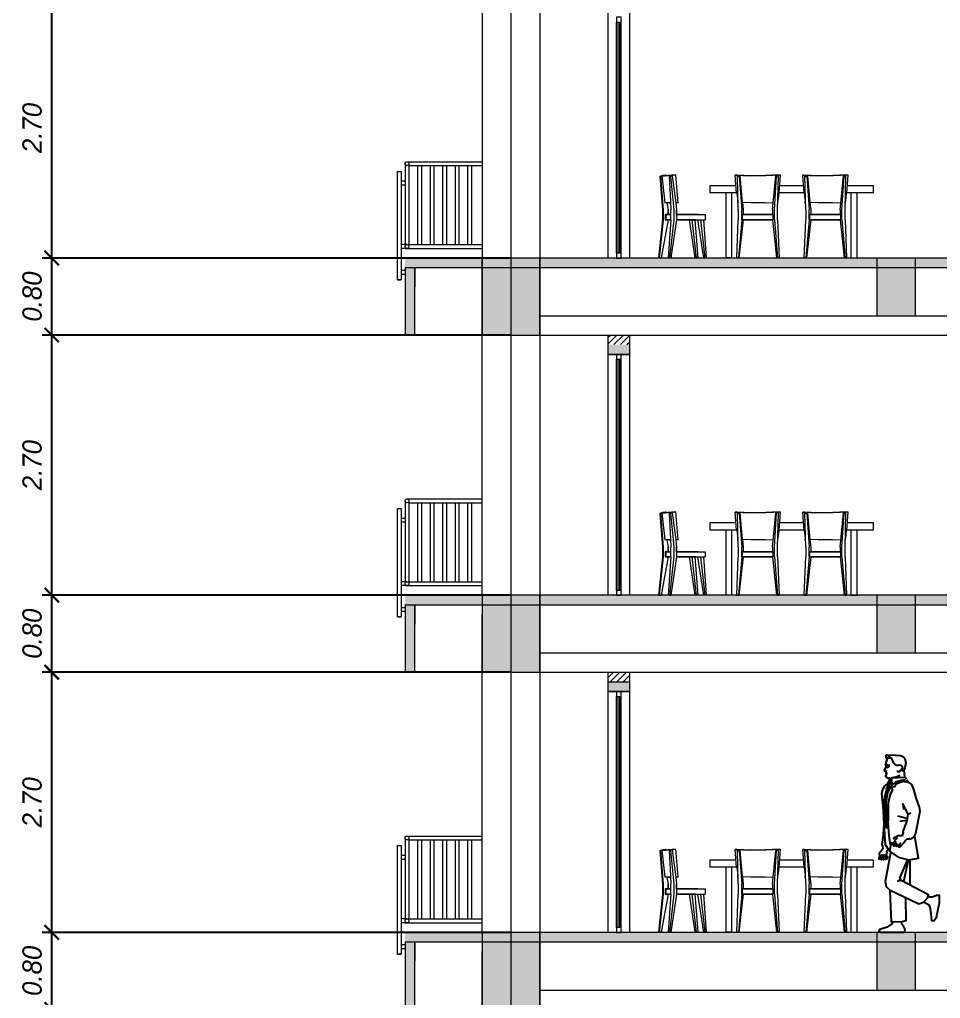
# Model space of a CAD drawing. Header units: millimetres. Extents: x 485872 to 486142, y -52344 to -52207.
# Drawn here: x 486053.66 to 486063.22, y -52314.06 to -52303.9 of the extents above; entities that cross this region are included whole.
import ezdxf

# ---------------------------------------------------------------- set-up
doc = ezdxf.new("R2010")
doc.units = ezdxf.units.MM
doc.header["$LTSCALE"] = 15
doc.header["$PDMODE"] = 2
doc.header["$PDSIZE"] = -10
doc.linetypes.add('DASHDOTX2', pattern=[50.8, 25.4, -12.7, 0, -12.7])
doc.layers.add('Akira01', color=7, linetype='Continuous')
doc.styles.get("Standard").update_dxf_attribs({"font": ''})
doc.styles.get('Standard').set_extended_font_data('Flux Architect', italic=True)
doc.dimstyles.get("Standard").update_dxf_attribs({"dimtxt": 0.2, "dimasz": 0.15, "dimexe": 0.1, "dimexo": 0.3, "dimgap": 0.1, "dimtad": 1, "dimzin": 0, "dimdsep": 46, "dimtxsty": 'Standard', "dimblk": 'ARCHTICK', "dimcen": 0.09, "dimdle": 0.1, "dimclrd": 4, "dimclrt": 2, "dimadec": 0, "dimazin": 0, "dimtfac": 1, "dimtofl": 0, "dimtmove": 0, "dimatfit": 3, "dimfxl": 1, "dimtfillclr": 1, "dimtolj": 1, "dimtzin": 0, "dimarcsym": 1})

# ---------------------------------------------------------------- blocks, each defined once
blk = doc.blocks.new('dinning table')
at = {"linetype": 'Continuous', "lineweight": 13}
for points in [[(660952, -67087), (660922, -67087)], [(661041, -67087), (661011, -67087)], [(661307, -67087), (661247, -67087)], [(662547, -67087), (662607, -67087)]]:
    blk.add_lwpolyline(points, dxfattribs=at)
at = {"layer": 'Akira01', "lineweight": 13}
for p, q in [((660561, -66238), (660573, -66234)), ((660591, -66589), (660561, -66238)), ((660561, -66238), (660568, -66238)), ((660568, -66238), (660579, -66234)), ((660598, -66589), (660568, -66238)), ((660573, -66234), (660588, -66227)), ((660573, -66234), (660614, -66234)), ((660579, -66234), (660611, -66514)), ((660588, -66227), (660617, -66223)), ((660603, -66231), (660617, -66223)), ((660603, -66231), (660640, -66231)), ((660703, -66227), (660614, -66234)), ((660617, -66223), (660621, -66223)), ((660621, -66223), (660621, -66231)), ((660726, -66223), (660640, -66231)), ((660655, -66238), (660670, -66234)), ((660655, -66238), (660670, -66499)), ((660670, -66238), (660655, -66238)), ((660670, -66234), (660685, -66234)), ((660670, -66238), (660685, -66234)), ((660670, -66238), (660696, -66514)), ((660685, -66234), (660726, -66514)), ((660703, -66227), (660726, -66223)), ((660748, -66514), (660726, -66223)), ((661357, -66223), (661342, -66227)), ((661342, -66227), (661495, -66234)), ((661355, -66413), (661342, -66227)), ((661357, -66223), (661502, -66231)), ((661375, -66234), (661364, -66238)), ((661364, -66238), (661383, -66238)), ((661371, -66589), (661364, -66238)), ((661394, -66234), (661375, -66234)), ((661383, -66238), (661394, -66234)), ((661383, -66238), (661409, -66589)), ((661417, -66510), (661394, -66234)), ((661502, -66231), (661495, -66234)), ((661659, -66234), (661495, -66234)), ((661502, -66231), (661655, -66231)), ((661651, -66231), (661793, -66223)), ((661797, -66223), (661655, -66231)), ((661655, -66231), (661659, -66234)), ((661811, -66227), (661659, -66234)), ((661730, -66589), (661763, -66234)), ((661748, -66589), (661771, -66238)), ((661763, -66234), (661771, -66238)), ((661782, -66234), (661763, -66234)), ((661789, -66238), (661771, -66238)), ((661789, -66238), (661782, -66234)), ((661782, -66589), (661789, -66238)), ((661793, -66223), (661793, -66223)), ((661811, -66227), (661797, -66223)), ((661798, -66413), (661811, -66227)), ((662058, -66223), (662043, -66227)), ((662043, -66227), (662196, -66234)), ((662056, -66413), (662043, -66227)), ((662058, -66223), (662203, -66231)), ((662076, -66234), (662065, -66238)), ((662065, -66238), (662084, -66238)), ((662073, -66589), (662065, -66238)), ((662095, -66234), (662076, -66234)), ((662084, -66238), (662095, -66234)), ((662084, -66238), (662110, -66589)), ((662118, -66510), (662095, -66234)), ((662203, -66231), (662196, -66234)), ((662360, -66234), (662196, -66234)), ((662203, -66231), (662356, -66231)), ((662352, -66231), (662494, -66223)), ((662498, -66223), (662356, -66231)), ((662356, -66231), (662360, -66234)), ((662513, -66227), (662360, -66234)), ((662431, -66589), (662464, -66234)), ((662449, -66589), (662472, -66238)), ((662464, -66234), (662472, -66238)), ((662483, -66234), (662464, -66234)), ((662490, -66238), (662472, -66238)), ((662490, -66238), (662483, -66234)), ((662483, -66589), (662490, -66238)), ((662494, -66223), (662494, -66223)), ((662513, -66227), (662498, -66223)), ((662499, -66413), (662513, -66227)), ((661078, -66337), (661078, -66412)), ((661349, -66337), (661078, -66337)), ((662051, -66337), (661804, -66337)), ((662777, -66337), (662505, -66337)), ((662777, -66412), (662777, -66337)), ((661355, -66412), (661078, -66412)), ((661247, -67087), (661247, -66412)), ((661307, -67087), (661307, -66412)), ((661357, -66413), (661368, -66499)), ((661793, -66413), (661785, -66499)), ((662056, -66412), (661798, -66412)), ((662058, -66413), (662069, -66499)), ((662494, -66413), (662487, -66499)), ((662777, -66412), (662500, -66412)), ((662547, -67087), (662547, -66412)), ((662607, -67087), (662607, -66412)), ((660647, -66514), (660611, -66514)), ((660632, -66514), (660644, -66589)), ((660632, -66514), (660644, -66589)), ((660651, -66514), (660647, -66514)), ((660670, -66514), (660647, -66514)), ((660655, -66514), (660651, -66514)), ((660651, -66514), (660670, -66514)), ((660670, -66499), (660673, -66589)), ((660696, -66514), (660703, -66589)), ((660726, -66514), (660733, -66589)), ((660748, -66514), (660726, -66514)), ((661368, -66518), (661368, -66499)), ((661502, -66514), (661417, -66510)), ((661427, -66589), (661420, -66510)), ((661651, -66514), (661502, -66514)), ((661651, -66514), (661737, -66510)), ((661785, -66518), (661785, -66499)), ((661785, -66510), (661786, -66510)), ((662069, -66518), (662069, -66499)), ((662203, -66514), (662118, -66510)), ((662129, -66589), (662121, -66510)), ((662352, -66514), (662203, -66514)), ((662352, -66514), (662438, -66510)), ((662487, -66518), (662487, -66499)), ((662487, -66510), (662487, -66510)), ((660591, -66690), (660591, -66589)), ((660598, -66690), (660598, -66589)), ((660647, -66637), (660614, -66637)), ((660614, -66637), (660647, -66637)), ((660614, -66637), (660614, -66690)), ((660620, -66637), (660620, -66690)), ((660644, -66589), (660643, -66589)), ((660644, -66589), (660644, -66637)), ((660644, -66637), (660644, -66589)), ((660673, -66637), (660647, -66637)), ((660647, -66637), (660673, -66637)), ((660673, -66690), (660673, -66589)), ((660703, -66589), (660703, -66690)), ((660733, -66637), (660733, -66589)), ((660733, -66589), (660733, -66690)), ((660752, -66637), (660733, -66637)), ((660733, -66637), (660752, -66637)), ((660955, -66637), (660752, -66637)), ((660752, -66637), (661030, -66637)), ((661030, -66637), (661030, -66690)), ((661371, -66589), (661371, -66690)), ((661371, -66637), (661371, -66690)), ((661371, -66637), (661372, -66637)), ((661409, -66690), (661409, -66589)), ((661409, -66589), (661409, -66589)), ((661416, -66690), (661416, -66637)), ((661424, -66637), (661416, -66637)), ((661416, -66637), (661424, -66637)), ((661502, -66637), (661424, -66637)), ((661424, -66637), (661502, -66637)), ((661427, -66637), (661427, -66589)), ((661651, -66637), (661502, -66637)), ((661502, -66637), (661651, -66637)), ((661730, -66637), (661651, -66637)), ((661651, -66637), (661730, -66637)), ((661730, -66589), (661730, -66637)), ((661737, -66637), (661730, -66637)), ((661737, -66637), (661730, -66637)), ((661737, -66690), (661737, -66637)), ((661748, -66690), (661748, -66589)), ((661782, -66690), (661782, -66589)), ((662073, -66589), (662073, -66690)), ((662073, -66637), (662073, -66690)), ((662073, -66637), (662073, -66637)), ((662110, -66690), (662110, -66589)), ((662110, -66589), (662110, -66589)), ((662117, -66690), (662117, -66637)), ((662125, -66637), (662117, -66637)), ((662117, -66637), (662125, -66637)), ((662203, -66637), (662125, -66637)), ((662125, -66637), (662203, -66637)), ((662129, -66637), (662129, -66589)), ((662352, -66637), (662203, -66637)), ((662203, -66637), (662352, -66637)), ((662431, -66637), (662352, -66637)), ((662352, -66637), (662431, -66637)), ((662431, -66589), (662431, -66637)), ((662438, -66637), (662431, -66637)), ((662438, -66637), (662431, -66637)), ((662438, -66690), (662438, -66637)), ((662449, -66690), (662449, -66589)), ((662483, -66690), (662483, -66589)), ((660547, -67087), (660591, -66690)), ((660554, -67088), (660598, -66690)), ((660644, -66690), (660571, -67087)), ((660647, -66690), (660614, -66690)), ((660614, -66690), (660647, -66690)), ((660620, -66690), (660620, -66690)), ((660673, -66690), (660644, -67087)), ((660673, -66690), (660647, -66690)), ((660647, -66690), (660673, -66690)), ((660703, -66690), (660658, -67087)), ((660733, -66690), (660673, -67087)), ((660752, -66690), (660733, -66690)), ((660752, -66690), (660733, -66690)), ((660933, -66690), (660752, -66690)), ((660752, -66690), (661030, -66690)), ((660862, -66690), (660922, -67087)), ((660892, -66690), (660937, -67087)), ((660922, -66690), (660952, -67087)), ((660951, -66690), (661011, -67087)), ((660981, -66690), (661026, -67087)), ((661011, -66690), (661041, -67087)), ((661357, -67087), (661371, -66690)), ((661371, -66690), (661372, -66690)), ((661409, -66690), (661375, -67087)), ((661383, -67087), (661427, -66690)), ((661424, -66690), (661416, -66690)), ((661502, -66690), (661424, -66690)), ((661424, -66690), (661502, -66690)), ((661651, -66690), (661502, -66690)), ((661502, -66690), (661651, -66690)), ((661730, -66690), (661651, -66690)), ((661651, -66690), (661730, -66690)), ((661730, -66690), (661771, -67087)), ((661737, -66690), (661730, -66690)), ((661748, -66690), (661782, -67087)), ((661782, -66690), (661797, -67087)), ((662058, -67087), (662073, -66690)), ((662073, -66690), (662073, -66690)), ((662110, -66690), (662076, -67087)), ((662084, -67087), (662129, -66690)), ((662125, -66690), (662117, -66690)), ((662203, -66690), (662125, -66690)), ((662125, -66690), (662203, -66690)), ((662352, -66690), (662203, -66690)), ((662203, -66690), (662352, -66690)), ((662431, -66690), (662352, -66690)), ((662352, -66690), (662431, -66690)), ((662431, -66690), (662472, -67087)), ((662438, -66690), (662431, -66690)), ((662449, -66690), (662483, -67087)), ((662483, -66690), (662498, -67087)), ((660547, -67087), (660565, -67087)), ((660565, -67087), (660547, -67087)), ((660565, -67087), (660569, -67087)), ((660565, -67087), (660569, -67087)), ((660569, -67087), (660573, -67087)), ((660573, -67087), (660569, -67087)), ((660658, -67087), (660644, -67087)), ((660658, -67087), (660644, -67087)), ((660658, -67087), (660673, -67087)), ((660673, -67087), (660658, -67087)), ((660673, -67087), (660673, -67087)), ((660673, -67087), (660673, -67087)), ((661375, -67087), (661357, -67087)), ((661357, -67087), (661375, -67087)), ((661375, -67087), (661383, -67087)), ((661375, -67087), (661375, -67087)), ((661375, -67087), (661383, -67087)), ((661782, -67087), (661771, -67087)), ((661782, -67087), (661771, -67087)), ((661782, -67087), (661797, -67087)), ((661797, -67087), (661782, -67087)), ((662076, -67087), (662058, -67087)), ((662058, -67087), (662076, -67087)), ((662076, -67087), (662084, -67087)), ((662076, -67087), (662076, -67087)), ((662076, -67087), (662084, -67087)), ((662483, -67087), (662472, -67087)), ((662483, -67087), (662472, -67087)), ((662483, -67087), (662498, -67087)), ((662498, -67087), (662483, -67087))]:
    blk.add_line(p, q, dxfattribs=at)
blk = doc.blocks.new('wwwwww')
at = {"color": 0, "linetype": 'ByBlock'}
for p, q in [((663812, -14231), (663819, -14254)), ((663728, -14631), (663827, -14655)), ((663841, -14612), (663867, -14599)), ((663827, -14680), (663753, -14690)), ((663566, -15070), (663558, -15071)), ((663839, -15095), (663793, -15311))]:
    blk.add_line(p, q, dxfattribs=at)
for points in [[(663618, -14042), (663608, -14005), (663614, -13998), (663707, -14002), (663756, -14005), (663779, -14012), (663799, -14027), (663806, -14041), (663817, -14079), (663804, -14133), (663794, -14158), (663801, -14230)], [(663732, -14111), (663713, -14103), (663693, -14082), (663667, -14032), (663633, -14004), (663617, -14002), (663610, -14006)], [(663624, -14032), (663609, -14076), (663604, -14100), (663612, -14117), (663591, -14155), (663594, -14166), (663608, -14171), (663607, -14186), (663612, -14198), (663606, -14214), (663614, -14229), (663629, -14238), (663642, -14236), (663651, -14243), (663624, -14300), (663645, -14291), (663646, -14266), (663657, -14246), (663666, -14248)], [(663625, -14030), (663639, -14028), (663663, -14032)], [(663732, -14112), (663742, -14102), (663760, -14103), (663772, -14110), (663780, -14123), (663775, -14145), (663759, -14162), (663744, -14172), (663734, -14172), (663727, -14162)], [(663609, -14187), (663627, -14189)], [(663619, -14168), (663610, -14164)], [(663616, -14198), (663622, -14198)], [(663667, -14231), (663716, -14227), (663752, -14209)], [(663792, -14170), (663780, -14160), (663774, -14148)], [(663622, -14298), (663589, -14325), (663595, -14338), (663578, -14347), (663562, -14398), (663576, -14526), (663587, -14714), (663582, -14826), (663567, -14932), (663573, -14939), (663576, -14974), (663558, -14999), (663540, -15021), (663542, -15047), (663534, -15076), (663547, -15080), (663562, -15052), (663562, -15038), (663589, -15032)], [(663666, -14267), (663651, -14294), (663615, -14382), (663602, -14524), (663613, -14656), (663604, -14720), (663587, -14760), (663598, -14680), (663598, -14581), (663591, -14506), (663598, -14435), (663620, -14351), (663644, -14287)], [(663812, -14256), (663768, -14265), (663708, -14281), (663657, -14331), (663624, -14391), (663609, -14497), (663624, -14641), (663629, -14700), (663640, -14837), (663653, -14932)], [(663832, -14283), (663790, -14274), (663713, -14300), (663697, -14329), (663668, -14336), (663679, -14365), (663653, -14404), (663633, -14499), (663633, -14683)], [(663812, -14231), (663665, -14240), (663669, -14300), (663688, -14293)], [(663828, -14256), (663850, -14289), (663874, -14305), (663896, -14356), (663923, -14455), (663954, -14541), (663962, -14585), (663916, -14815), (663896, -14855), (663876, -14866), (663863, -14873), (663854, -14866), (663843, -14873), (663825, -14873), (663817, -14884), (663797, -14908), (663755, -14954), (663744, -14954), (663759, -14915), (663721, -14950), (663715, -14946), (663724, -14921), (663693, -14946), (663686, -14939), (663713, -14901), (663679, -14926), (663675, -14919), (663726, -14864), (663693, -14870), (663695, -14855), (663719, -14844), (663737, -14835), (663783, -14833), (663790, -14802), (663788, -14793), (663830, -14683), (663841, -14614), (663786, -14506), (663792, -14563)], [(663631, -14700), (663613, -14753), (663633, -14767)], [(663642, -14990), (663604, -14930), (663598, -14828), (663593, -14758)], [(663664, -14904), (663646, -14996), (663735, -15060), (663848, -15087), (663947, -15069), (663909, -14844)], [(663658, -15019), (663601, -15313), (663612, -15364), (663645, -15399), (663952, -15543), (664001, -15525), (664041, -15486), (664052, -15450), (663767, -15302), (663733, -15309), (663764, -15287), (663755, -15278), (663833, -15090)], [(663631, -14983), (663626, -14990), (663615, -14996), (663620, -15010), (663609, -15049)], [(663620, -15076), (663609, -15084), (663605, -15079), (663585, -15086), (663580, -15080), (663563, -15086), (663558, -15079)], [(663622, -15076), (663629, -15056), (663624, -15056), (663606, -15074), (663615, -15056), (663604, -15052), (663584, -15071), (663598, -15041), (663584, -15041), (663569, -15069)], [(663862, -15342), (663862, -15103), (663837, -15103)], [(663811, -15479), (663817, -15722), (663767, -15735), (663667, -15731), (663654, -15413)], [(664005, -15528), (664052, -15550), (664065, -15576), (664074, -15647), (664083, -15718), (664105, -15722), (664134, -15682), (664165, -15534), (664165, -15459), (664134, -15457), (664092, -15475), (664069, -15475), (664047, -15468)], [(663680, -15735), (663674, -15749), (663621, -15786), (663545, -15810), (663537, -15828), (663552, -15839), (663722, -15839), (663802, -15837), (663809, -15810), (663791, -15777), (663775, -15755), (663775, -15737)]]:
    blk.add_lwpolyline(points, dxfattribs=at)
for points in [[(663650, -14109), (663623, -14100), (663616, -14105)], [(663647, -14113), (663621, -14118), (663621, -14124), (663628, -14127), (663643, -14120)]]:
    blk.add_lwpolyline(points, close=True, dxfattribs=at)
blk = doc.blocks.new('_ArchTick')
at = {"color": 0, "const_width": 0.15}
blk.add_lwpolyline([(-0.5, -0.5), (0.5, 0.5)], dxfattribs=at)
blk = doc.blocks.new('*D162')
at = {"color": 4, "linetype": 'Continuous', "lineweight": -2, "transparency": 16777216}
blk.add_line((486053.991, -52314.277), (486053.991, -52313.277), dxfattribs=at)
at = {"color": 0, "linetype": 'Continuous', "lineweight": -2, "transparency": 16777216}
for p, q in [((486058.76, -52313.377), (486053.891, -52313.377)), ((486058.76, -52314.177), (486053.891, -52314.177))]:
    blk.add_line(p, q, dxfattribs=at)
at = {"layer": 'Defpoints', "color": 0, "linetype": 'Continuous', "lineweight": 13, "transparency": 16777216}
for p in [(486053.991, -52313.377), (486059.06, -52313.377), (486059.06, -52314.177)]:
    blk.add_point(p, dxfattribs=at)
at = {"color": 4, "linetype": 'Continuous', "lineweight": -2, "transparency": 16777216, "xscale": 0.15, "yscale": 0.15, "zscale": 0.15}
for p, rotation in [((486053.991, -52313.377), 90), ((486053.991, -52314.177), 270)]:
    blk.add_blockref('_ArchTick', p, dxfattribs=dict(at, rotation=rotation))
at = {"color": 2, "linetype": 'Continuous', "lineweight": 13, "transparency": 16777216, "insert": (486053.788, -52313.777), "char_height": 0.2, "attachment_point": 5, "rotation": 90}
blk.add_mtext('\\A1;0.80', dxfattribs=at)
blk = doc.blocks.new('*D163')
at = {"color": 4, "linetype": 'Continuous', "lineweight": -2, "transparency": 16777216}
blk.add_line((486053.991, -52313.477), (486053.991, -52310.577), dxfattribs=at)
at = {"color": 0, "linetype": 'Continuous', "lineweight": -2, "transparency": 16777216}
for p, q in [((486058.76, -52310.677), (486053.891, -52310.677)), ((486058.76, -52313.377), (486053.891, -52313.377))]:
    blk.add_line(p, q, dxfattribs=at)
at = {"layer": 'Defpoints', "color": 0, "linetype": 'Continuous', "lineweight": 13, "transparency": 16777216}
for p in [(486053.991, -52310.677), (486059.06, -52310.677), (486059.06, -52313.377)]:
    blk.add_point(p, dxfattribs=at)
at = {"color": 4, "linetype": 'Continuous', "lineweight": -2, "transparency": 16777216, "xscale": 0.15, "yscale": 0.15, "zscale": 0.15}
for p, rotation in [((486053.991, -52310.677), 90), ((486053.991, -52313.377), 270)]:
    blk.add_blockref('_ArchTick', p, dxfattribs=dict(at, rotation=rotation))
at = {"color": 2, "linetype": 'Continuous', "lineweight": 13, "transparency": 16777216, "insert": (486053.788, -52312.027), "char_height": 0.2, "attachment_point": 5, "rotation": 90}
blk.add_mtext('\\A1;2.70', dxfattribs=at)
blk = doc.blocks.new('*D164')
at = {"color": 4, "linetype": 'Continuous', "lineweight": -2, "transparency": 16777216}
blk.add_line((486053.991, -52310.777), (486053.991, -52309.777), dxfattribs=at)
at = {"color": 0, "linetype": 'Continuous', "lineweight": -2, "transparency": 16777216}
for p, q in [((486058.76, -52309.877), (486053.891, -52309.877)), ((486058.76, -52310.677), (486053.891, -52310.677))]:
    blk.add_line(p, q, dxfattribs=at)
at = {"layer": 'Defpoints', "color": 0, "linetype": 'Continuous', "lineweight": 13, "transparency": 16777216}
for p in [(486053.991, -52309.877), (486059.06, -52309.877), (486059.06, -52310.677)]:
    blk.add_point(p, dxfattribs=at)
at = {"color": 4, "linetype": 'Continuous', "lineweight": -2, "transparency": 16777216, "xscale": 0.15, "yscale": 0.15, "zscale": 0.15}
for p, rotation in [((486053.991, -52309.877), 90), ((486053.991, -52310.677), 270)]:
    blk.add_blockref('_ArchTick', p, dxfattribs=dict(at, rotation=rotation))
at = {"color": 2, "linetype": 'Continuous', "lineweight": 13, "transparency": 16777216, "insert": (486053.788, -52310.277), "char_height": 0.2, "attachment_point": 5, "rotation": 90}
blk.add_mtext('\\A1;0.80', dxfattribs=at)
blk = doc.blocks.new('*D165')
at = {"color": 4, "linetype": 'Continuous', "lineweight": -2, "transparency": 16777216}
blk.add_line((486053.991, -52309.977), (486053.991, -52307.077), dxfattribs=at)
at = {"color": 0, "linetype": 'Continuous', "lineweight": -2, "transparency": 16777216}
for p, q in [((486058.76, -52307.177), (486053.891, -52307.177)), ((486058.76, -52309.877), (486053.891, -52309.877))]:
    blk.add_line(p, q, dxfattribs=at)
at = {"layer": 'Defpoints', "color": 0, "linetype": 'Continuous', "lineweight": 13, "transparency": 16777216}
for p in [(486053.991, -52307.177), (486059.06, -52307.177), (486059.06, -52309.877)]:
    blk.add_point(p, dxfattribs=at)
at = {"color": 4, "linetype": 'Continuous', "lineweight": -2, "transparency": 16777216, "xscale": 0.15, "yscale": 0.15, "zscale": 0.15}
for p, rotation in [((486053.991, -52307.177), 90), ((486053.991, -52309.877), 270)]:
    blk.add_blockref('_ArchTick', p, dxfattribs=dict(at, rotation=rotation))
at = {"color": 2, "linetype": 'Continuous', "lineweight": 13, "transparency": 16777216, "insert": (486053.788, -52308.527), "char_height": 0.2, "attachment_point": 5, "rotation": 90}
blk.add_mtext('\\A1;2.70', dxfattribs=at)
blk = doc.blocks.new('*D166')
at = {"color": 4, "linetype": 'Continuous', "lineweight": -2, "transparency": 16777216}
blk.add_line((486053.991, -52307.277), (486053.991, -52306.277), dxfattribs=at)
at = {"color": 0, "linetype": 'Continuous', "lineweight": -2, "transparency": 16777216}
for p, q in [((486058.16, -52306.377), (486053.891, -52306.377)), ((486058.76, -52307.177), (486053.891, -52307.177))]:
    blk.add_line(p, q, dxfattribs=at)
at = {"layer": 'Defpoints', "color": 0, "linetype": 'Continuous', "lineweight": 13, "transparency": 16777216}
for p in [(486053.991, -52306.377), (486058.46, -52306.377), (486059.06, -52307.177)]:
    blk.add_point(p, dxfattribs=at)
at = {"color": 4, "linetype": 'Continuous', "lineweight": -2, "transparency": 16777216, "xscale": 0.15, "yscale": 0.15, "zscale": 0.15}
for p, rotation in [((486053.991, -52306.377), 90), ((486053.991, -52307.177), 270)]:
    blk.add_blockref('_ArchTick', p, dxfattribs=dict(at, rotation=rotation))
at = {"color": 2, "linetype": 'Continuous', "lineweight": 13, "transparency": 16777216, "insert": (486053.788, -52306.777), "char_height": 0.2, "attachment_point": 5, "rotation": 90}
blk.add_mtext('\\A1;0.80', dxfattribs=at)
blk = doc.blocks.new('*D167')
at = {"color": 4, "linetype": 'Continuous', "lineweight": -2, "transparency": 16777216}
blk.add_line((486053.991, -52306.477), (486053.991, -52303.577), dxfattribs=at)
at = {"color": 0, "linetype": 'Continuous', "lineweight": -2, "transparency": 16777216}
for p, q in [((486058.76, -52303.677), (486053.891, -52303.677)), ((486058.76, -52306.377), (486053.891, -52306.377))]:
    blk.add_line(p, q, dxfattribs=at)
at = {"layer": 'Defpoints', "color": 0, "linetype": 'Continuous', "lineweight": 13, "transparency": 16777216}
for p in [(486053.991, -52303.677), (486059.06, -52303.677), (486059.06, -52306.377)]:
    blk.add_point(p, dxfattribs=at)
at = {"color": 4, "linetype": 'Continuous', "lineweight": -2, "transparency": 16777216, "xscale": 0.15, "yscale": 0.15, "zscale": 0.15}
for p, rotation in [((486053.991, -52303.677), 90), ((486053.991, -52306.377), 270)]:
    blk.add_blockref('_ArchTick', p, dxfattribs=dict(at, rotation=rotation))
at = {"color": 2, "linetype": 'Continuous', "lineweight": 13, "transparency": 16777216, "insert": (486053.788, -52305.027), "char_height": 0.2, "attachment_point": 5, "rotation": 90}
blk.add_mtext('\\A1;2.70', dxfattribs=at)

msp = doc.modelspace()

# ---------------------------------------------------------------- hatches: boundary and pattern name
at = {"linetype": 'Continuous', "lineweight": 13}
h = msp.add_hatch(color=153, dxfattribs=at)
h.dxf.hatch_style = 1
h.paths.add_polyline_path([(486059.873, -52303.927), (486059.888, -52303.927), (486059.888, -52306.327), (486059.873, -52306.327)])
h = msp.add_hatch(color=256, dxfattribs=at)
h.dxf.hatch_style = 1
h.paths.add_polyline_path([(486058.46, -52306.377), (486057.66, -52306.377), (486057.66, -52306.477), (486058.46, -52306.477)])
h.paths.add_polyline_path([(486066.46, -52306.477), (486066.46, -52306.377), (486059.06, -52306.377), (486059.06, -52306.477)])
h = msp.add_hatch(color=256, dxfattribs=at)
h.dxf.hatch_style = 1
h.paths.add_polyline_path([(486058.46, -52306.377), (486057.66, -52306.377), (486057.66, -52306.477), (486058.46, -52306.477)])
h.paths.add_polyline_path([(486067.98, -52306.477), (486067.98, -52306.377), (486059.06, -52306.377), (486059.06, -52306.477)])
h = msp.add_hatch(color=256, dxfattribs=at)
h.dxf.hatch_style = 1
h.paths.add_polyline_path([(486058.46, -52307.177), (486059.06, -52307.177), (486059.06, -52306.377), (486058.46, -52306.377)])
h = msp.add_hatch(color=256, dxfattribs=at)
h.dxf.hatch_style = 1
h.paths.add_polyline_path([(486058.46, -52307.177), (486059.06, -52307.177), (486059.06, -52306.377), (486058.46, -52306.377)])
h = msp.add_hatch(color=256, dxfattribs=at)
h.dxf.hatch_style = 1
h.paths.add_polyline_path([(486062.56, -52306.977), (486062.96, -52306.977), (486062.96, -52306.377), (486062.56, -52306.377)])
h = msp.add_hatch(color=256, dxfattribs=at)
h.dxf.hatch_style = 1
h.paths.add_polyline_path([(486062.56, -52306.977), (486062.96, -52306.977), (486062.96, -52306.377), (486062.56, -52306.377)])
h = msp.add_hatch(color=256, dxfattribs=at)
h.dxf.hatch_style = 1
h.paths.add_polyline_path([(486057.76, -52306.477), (486057.66, -52306.477), (486057.66, -52306.677), (486057.76, -52306.677)])
h = msp.add_hatch(color=256, dxfattribs=at)
h.dxf.hatch_style = 1
h.paths.add_polyline_path([(486057.76, -52306.477), (486057.66, -52306.477), (486057.66, -52307.177), (486057.76, -52307.177)])
at = {"linetype": 'Continuous', "lineweight": 13, "true_color": 0xb64b2b}
h = msp.add_hatch(dxfattribs=at)
h.set_pattern_fill('ANSI31', color=15, scale=0.015)
h.set_pattern_definition([(45, (485401.173374, -52308.037264), (-0.0336759605, 0.0336759605), [])])
h.paths.add_polyline_path([(486059.99, -52307.177), (486059.77, -52307.177), (486059.77, -52307.276), (486059.99, -52307.276)])
at = {"linetype": 'Continuous', "lineweight": 13}
h = msp.add_hatch(color=256, dxfattribs=at)
h.dxf.hatch_style = 1
h.paths.add_polyline_path([(486059.99, -52307.277), (486059.77, -52307.277), (486059.77, -52307.377), (486059.99, -52307.377)])
h = msp.add_hatch(color=153, dxfattribs=at)
h.dxf.hatch_style = 1
h.paths.add_polyline_path([(486059.873, -52307.427), (486059.888, -52307.427), (486059.888, -52309.827), (486059.873, -52309.827)])
h = msp.add_hatch(color=256, dxfattribs=at)
h.dxf.hatch_style = 1
h.paths.add_polyline_path([(486058.46, -52309.877), (486057.66, -52309.877), (486057.66, -52309.977), (486058.46, -52309.977)])
h.paths.add_polyline_path([(486067.98, -52309.977), (486067.98, -52309.877), (486059.06, -52309.877), (486059.06, -52309.977)])
h = msp.add_hatch(color=256, dxfattribs=at)
h.dxf.hatch_style = 1
h.paths.add_polyline_path([(486058.46, -52310.677), (486059.06, -52310.677), (486059.06, -52309.877), (486058.46, -52309.877)])
h = msp.add_hatch(color=256, dxfattribs=at)
h.dxf.hatch_style = 1
h.paths.add_polyline_path([(486062.56, -52310.477), (486062.96, -52310.477), (486062.96, -52309.877), (486062.56, -52309.877)])
h = msp.add_hatch(color=256, dxfattribs=at)
h.dxf.hatch_style = 1
h.paths.add_polyline_path([(486057.76, -52309.977), (486057.66, -52309.977), (486057.66, -52310.177), (486057.76, -52310.177)])
h = msp.add_hatch(color=256, dxfattribs=at)
h.dxf.hatch_style = 1
h.paths.add_polyline_path([(486057.76, -52309.977), (486057.66, -52309.977), (486057.66, -52310.677), (486057.76, -52310.677)])
at = {"linetype": 'Continuous', "lineweight": 13, "true_color": 0xb64b2b}
h = msp.add_hatch(dxfattribs=at)
h.set_pattern_fill('ANSI31', color=15, scale=0.015)
h.set_pattern_definition([(45, (485401.173374, -52311.837264), (-0.0336759605, 0.0336759605), [])])
h.paths.add_polyline_path([(486059.99, -52310.677), (486059.77, -52310.677), (486059.77, -52310.777), (486059.99, -52310.777)])
at = {"linetype": 'Continuous', "lineweight": 13}
h = msp.add_hatch(color=256, dxfattribs=at)
h.dxf.hatch_style = 1
h.paths.add_polyline_path([(486059.99, -52310.777), (486059.77, -52310.777), (486059.77, -52310.877), (486059.99, -52310.877)])
h = msp.add_hatch(color=153, dxfattribs=at)
h.dxf.hatch_style = 1
h.paths.add_polyline_path([(486059.873, -52310.927), (486059.888, -52310.927), (486059.888, -52313.327), (486059.873, -52313.327)])
h = msp.add_hatch(color=256, dxfattribs=at)
h.dxf.hatch_style = 1
h.paths.add_polyline_path([(486058.46, -52313.377), (486057.66, -52313.377), (486057.66, -52313.477), (486058.46, -52313.477)])
h.paths.add_polyline_path([(486067.98, -52313.477), (486067.98, -52313.377), (486059.06, -52313.377), (486059.06, -52313.477)])
h = msp.add_hatch(color=256, dxfattribs=at)
h.dxf.hatch_style = 1
h.paths.add_polyline_path([(486058.46, -52314.177), (486059.06, -52314.177), (486059.06, -52313.377), (486058.46, -52313.377)])
h = msp.add_hatch(color=256, dxfattribs=at)
h.dxf.hatch_style = 1
h.paths.add_polyline_path([(486062.56, -52313.977), (486062.96, -52313.977), (486062.96, -52313.377), (486062.56, -52313.377)])
h = msp.add_hatch(color=256, dxfattribs=at)
h.dxf.hatch_style = 1
h.paths.add_polyline_path([(486057.76, -52313.477), (486057.66, -52313.477), (486057.66, -52313.677), (486057.76, -52313.677)])
h = msp.add_hatch(color=256, dxfattribs=at)
h.dxf.hatch_style = 1
h.paths.add_polyline_path([(486057.76, -52313.477), (486057.66, -52313.477), (486057.66, -52314.177), (486057.76, -52314.177)])

# ---------------------------------------------------------------- linework, layer by layer
at = {"color": 6, "linetype": 'DASHDOTX2', "lineweight": 13}
for p, q in [((486058.76, -52285.077), (486058.76, -52307.177)), ((486058.76, -52306.377), (486058.76, -52330.977))]:
    msp.add_line(p, q, dxfattribs=at)
at = {"linetype": 'Continuous', "lineweight": 13}
for p, q in [((486058.46, -52295.877), (486058.46, -52307.177)), ((486059.06, -52295.877), (486059.06, -52307.177))]:
    msp.add_line(p, q, dxfattribs=at)
for points in [[(486059.99, -52303.677), (486059.99, -52306.377), (486059.77, -52306.377), (486059.77, -52303.677)], [(486059.855, -52306.327), (486059.855, -52303.927)], [(486059.905, -52306.327), (486059.905, -52303.927)], [(486058.46, -52309.877), (486058.46, -52306.377)], [(486066.46, -52306.377), (486058.46, -52306.377)], [(486068.08, -52306.377), (486058.46, -52306.377)], [(486057.66, -52306.477), (486066.46, -52306.477)], [(486057.66, -52306.477), (486068.08, -52306.477)], [(486057.66, -52306.477), (486057.66, -52307.177), (486057.76, -52307.177), (486057.76, -52306.477)], [(486057.76, -52306.477), (486057.76, -52306.677)], [(486059.06, -52306.877), (486059.06, -52330.977)], [(486059.06, -52306.977), (486066.46, -52306.977)], [(486059.06, -52306.977), (486066.46, -52306.977)], [(486059.06, -52307.177), (486066.46, -52307.177)], [(486059.99, -52307.177), (486059.99, -52309.877), (486059.77, -52309.877), (486059.77, -52307.177)], [(486059.99, -52307.377), (486059.77, -52307.377), (486059.77, -52307.177), (486059.99, -52307.177)], [(486059.77, -52307.377), (486059.99, -52307.377)], [(486059.855, -52309.827), (486059.855, -52307.427)], [(486059.905, -52309.827), (486059.905, -52307.427)], [(486068.08, -52309.877), (486058.46, -52309.877)], [(486057.66, -52309.977), (486068.08, -52309.977)], [(486057.66, -52309.977), (486057.66, -52310.677), (486057.76, -52310.677), (486057.76, -52309.977)], [(486057.76, -52309.977), (486057.76, -52310.177)], [(486058.46, -52313.377), (486058.46, -52310.077)], [(486059.06, -52310.477), (486066.46, -52310.477)], [(486059.06, -52310.677), (486066.46, -52310.677)], [(486059.99, -52310.677), (486059.99, -52313.377), (486059.77, -52313.377), (486059.77, -52310.677)], [(486059.99, -52310.877), (486059.77, -52310.877), (486059.77, -52310.777), (486059.99, -52310.777), (486059.99, -52310.877)], [(486059.77, -52310.877), (486059.99, -52310.877)], [(486059.855, -52313.327), (486059.855, -52310.927)], [(486059.905, -52313.327), (486059.905, -52310.927)], [(486068.08, -52313.377), (486058.46, -52313.377)], [(486057.66, -52313.477), (486068.08, -52313.477)], [(486057.66, -52313.477), (486057.66, -52314.177), (486057.76, -52314.177), (486057.76, -52313.477)], [(486057.76, -52313.477), (486057.76, -52313.677)], [(486058.46, -52316.877), (486058.46, -52313.577)], [(486059.06, -52313.977), (486066.46, -52313.977)]]:
    msp.add_lwpolyline(points, dxfattribs=at)
for points in [[(486059.855, -52303.927), (486059.905, -52303.927), (486059.905, -52303.877), (486059.855, -52303.877)], [(486059.855, -52306.377), (486059.905, -52306.377), (486059.905, -52306.327), (486059.855, -52306.327)], [(486058.46, -52307.177), (486059.06, -52307.177), (486059.06, -52306.377), (486058.46, -52306.377)], [(486058.46, -52307.177), (486059.06, -52307.177), (486059.06, -52306.377), (486058.46, -52306.377)], [(486062.56, -52306.977), (486062.96, -52306.977), (486062.96, -52306.377), (486062.56, -52306.377)], [(486062.56, -52306.977), (486062.96, -52306.977), (486062.96, -52306.377), (486062.56, -52306.377)], [(486059.855, -52307.427), (486059.905, -52307.427), (486059.905, -52307.377), (486059.855, -52307.377)], [(486058.46, -52310.677), (486059.06, -52310.677), (486059.06, -52309.877), (486058.46, -52309.877)], [(486059.855, -52309.877), (486059.905, -52309.877), (486059.905, -52309.827), (486059.855, -52309.827)], [(486062.56, -52310.477), (486062.96, -52310.477), (486062.96, -52309.877), (486062.56, -52309.877)], [(486059.855, -52310.927), (486059.905, -52310.927), (486059.905, -52310.877), (486059.855, -52310.877)], [(486059.855, -52313.377), (486059.905, -52313.377), (486059.905, -52313.327), (486059.855, -52313.327)], [(486058.46, -52314.177), (486059.06, -52314.177), (486059.06, -52313.377), (486058.46, -52313.377)], [(486062.56, -52313.977), (486062.96, -52313.977), (486062.96, -52313.377), (486062.56, -52313.377)]]:
    msp.add_lwpolyline(points, close=True, dxfattribs=at)
at = {"color": 153, "linetype": 'Continuous', "lineweight": 13}
for points in [[(486059.873, -52303.927), (486059.888, -52303.927), (486059.888, -52306.327), (486059.873, -52306.327)], [(486059.873, -52307.427), (486059.888, -52307.427), (486059.888, -52309.827), (486059.873, -52309.827)], [(486059.873, -52310.927), (486059.888, -52310.927), (486059.888, -52313.327), (486059.873, -52313.327)]]:
    msp.add_lwpolyline(points, close=True, dxfattribs=at)
at = {"linetype": 'Continuous', "lineweight": 5}
for points in [[(486057.66, -52305.397), (486057.66, -52306.237)], [(486057.68, -52305.377), (486058.46, -52305.377)], [(486057.7, -52305.397), (486057.7, -52306.237)], [(486057.7, -52305.417), (486058.46, -52305.417)], [(486057.79, -52305.417), (486057.79, -52306.237)], [(486057.83, -52305.417), (486057.83, -52306.237)], [(486057.92, -52305.417), (486057.92, -52306.237)], [(486057.96, -52305.417), (486057.96, -52306.237)], [(486058.05, -52305.417), (486058.05, -52306.237)], [(486058.09, -52305.417), (486058.09, -52306.237)], [(486058.18, -52305.417), (486058.18, -52306.237)], [(486058.22, -52305.417), (486058.22, -52306.237)], [(486058.31, -52305.417), (486058.31, -52306.237)], [(486058.35, -52305.417), (486058.35, -52306.237)], [(486057.58, -52305.477), (486057.62, -52305.477)], [(486057.62, -52305.577), (486057.66, -52305.577)], [(486057.62, -52305.617), (486057.66, -52305.617)], [(486057.68, -52306.237), (486057.62, -52306.237)], [(486057.68, -52306.237), (486058.46, -52306.237)], [(486057.66, -52306.277), (486057.62, -52306.277)], [(486057.66, -52306.277), (486058.46, -52306.277)], [(486058.46, -52306.377), (486057.66, -52306.377)], [(486058.46, -52306.377), (486057.66, -52306.377)], [(486058.46, -52306.377), (486058.46, -52306.377)], [(486058.46, -52306.377), (486058.46, -52306.377)], [(486057.66, -52306.507), (486057.62, -52306.507)], [(486057.66, -52306.547), (486057.62, -52306.547)], [(486058.46, -52306.477), (486058.46, -52306.577)], [(486058.46, -52306.477), (486058.46, -52306.577)], [(486057.58, -52306.602), (486057.62, -52306.602)], [(486057.68, -52308.877), (486058.46, -52308.877)], [(486057.58, -52308.977), (486057.62, -52308.977)], [(486057.66, -52308.897), (486057.66, -52309.737)], [(486057.7, -52308.897), (486057.7, -52309.737)], [(486057.7, -52308.917), (486058.46, -52308.917)], [(486057.79, -52308.917), (486057.79, -52309.737)], [(486057.83, -52308.917), (486057.83, -52309.737)], [(486057.92, -52308.917), (486057.92, -52309.737)], [(486057.96, -52308.917), (486057.96, -52309.737)], [(486058.05, -52308.917), (486058.05, -52309.737)], [(486058.09, -52308.917), (486058.09, -52309.737)], [(486058.18, -52308.917), (486058.18, -52309.737)], [(486058.22, -52308.917), (486058.22, -52309.737)], [(486058.31, -52308.917), (486058.31, -52309.737)], [(486058.35, -52308.917), (486058.35, -52309.737)], [(486057.62, -52309.077), (486057.66, -52309.077)], [(486057.62, -52309.117), (486057.66, -52309.117)], [(486057.68, -52309.737), (486057.62, -52309.737)], [(486057.66, -52309.777), (486057.62, -52309.777)], [(486057.66, -52309.777), (486058.46, -52309.777)], [(486057.68, -52309.737), (486058.46, -52309.737)], [(486058.46, -52309.877), (486057.66, -52309.877)], [(486058.46, -52309.877), (486058.46, -52309.877)], [(486057.66, -52310.007), (486057.62, -52310.007)], [(486058.46, -52309.977), (486058.46, -52310.077)], [(486057.58, -52310.102), (486057.62, -52310.102)], [(486057.66, -52310.047), (486057.62, -52310.047)], [(486057.66, -52312.397), (486057.66, -52313.237)], [(486057.68, -52312.377), (486058.46, -52312.377)], [(486057.7, -52312.397), (486057.7, -52313.237)], [(486057.7, -52312.417), (486058.46, -52312.417)], [(486057.79, -52312.417), (486057.79, -52313.237)], [(486057.83, -52312.417), (486057.83, -52313.237)], [(486057.92, -52312.417), (486057.92, -52313.237)], [(486057.96, -52312.417), (486057.96, -52313.237)], [(486058.05, -52312.417), (486058.05, -52313.237)], [(486058.09, -52312.417), (486058.09, -52313.237)], [(486058.18, -52312.417), (486058.18, -52313.237)], [(486058.22, -52312.417), (486058.22, -52313.237)], [(486058.31, -52312.417), (486058.31, -52313.237)], [(486058.35, -52312.417), (486058.35, -52313.237)], [(486057.58, -52312.477), (486057.62, -52312.477)], [(486057.62, -52312.577), (486057.66, -52312.577)], [(486057.62, -52312.617), (486057.66, -52312.617)], [(486057.68, -52313.237), (486057.62, -52313.237)], [(486057.68, -52313.237), (486058.46, -52313.237)], [(486057.66, -52313.277), (486057.62, -52313.277)], [(486057.66, -52313.277), (486058.46, -52313.277)], [(486058.46, -52313.377), (486057.66, -52313.377)], [(486058.46, -52313.377), (486058.46, -52313.377)], [(486057.66, -52313.507), (486057.62, -52313.507)], [(486057.66, -52313.547), (486057.62, -52313.547)], [(486058.46, -52313.477), (486058.46, -52313.577)], [(486057.58, -52313.602), (486057.62, -52313.602)]]:
    msp.add_lwpolyline(points, dxfattribs=at)
for points in [[(486057.58, -52305.477), (486057.62, -52305.477), (486057.62, -52306.602), (486057.58, -52306.602)], [(486057.58, -52308.977), (486057.62, -52308.977), (486057.62, -52310.102), (486057.58, -52310.102)], [(486057.58, -52312.477), (486057.62, -52312.477), (486057.62, -52313.602), (486057.58, -52313.602)]]:
    msp.add_lwpolyline(points, close=True, dxfattribs=at)
at = {"linetype": 'Continuous', "lineweight": 13}
for centre in [(486057.68, -52305.397), (486057.68, -52306.257), (486057.68, -52308.897), (486057.68, -52309.757), (486057.68, -52312.397), (486057.68, -52313.257)]:
    msp.add_circle(centre, 0.02, dxfattribs=at)

# ---------------------------------------------------------------- block references
at = {"linetype": 'Continuous', "lineweight": 13, "xscale": 0.001, "yscale": 0.001, "zscale": 0.001}
for name, p in [('dinning table', (485399.747, -52239.289)), ('dinning table', (485399.747, -52242.789)), ('wwwwww', (485399.044, -52297.537)), ('dinning table', (485399.747, -52246.289))]:
    msp.add_blockref(name, p, dxfattribs=at)

# ---------------------------------------------------------------- dimensions: what is measured, and where the dimension line sits
at = {"linetype": 'Continuous', "lineweight": 13}
for base, p1, p2, picture, middle in [((486053.991, -52303.677), (486059.06, -52306.377), (486059.06, -52303.677), '*D167', (486053.788, -52305.027)), ((486053.991, -52306.377), (486059.06, -52307.177), (486058.46, -52306.377), '*D166', (486053.788, -52306.777)), ((486053.991, -52307.177), (486059.06, -52309.877), (486059.06, -52307.177), '*D165', (486053.788, -52308.527)), ((486053.991, -52309.877), (486059.06, -52310.677), (486059.06, -52309.877), '*D164', (486053.788, -52310.277)), ((486053.991, -52310.677), (486059.06, -52313.377), (486059.06, -52310.677), '*D163', (486053.788, -52312.027)), ((486053.991, -52313.377), (486059.06, -52314.177), (486059.06, -52313.377), '*D162', (486053.788, -52313.777))]:
    dim = msp.add_linear_dim(base=base, p1=p1, p2=p2, angle=90, dimstyle='Standard', override={"dimtmove": 1}, dxfattribs=at)
    dim.commit()
    dim.dimension.update_dxf_attribs({"geometry": picture, "text_midpoint": middle})

doc.saveas('drawing.dxf')
